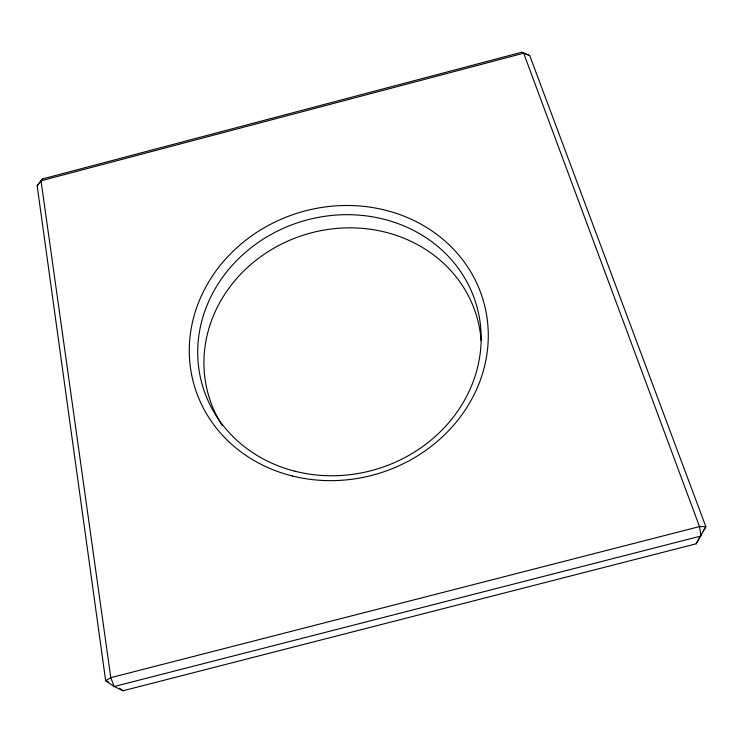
<?xml version="1.0" encoding="UTF-8"?>
<svg xmlns="http://www.w3.org/2000/svg" width="743" height="743" viewBox="0 0 743 743"><rect width="100%" height="100%" fill="white"/><g stroke="black" fill="none" stroke-linecap="round" stroke-linejoin="round"><path stroke-width="1.11" d="M696.191 543.792L705.85 526.685L529.722 55.576L521.688 52.261L42.527 178.933L37.15 185.75L105.655 680.709L114.181 686.532L123.087 690.739L696.191 543.792L699.878 536.697M703.119 531.115L705.85 526.685L699.507 526.583L110.8 677.672L105.655 680.709L108.682 682.158M37.15 185.75L42.527 178.933M529.722 55.576L521.688 52.261M119.372 688.204L123.087 690.739M222.101 425.321A139.768 127.229 -16.7 0 1 302.512 235.429A139.768 127.229 -16.7 0 1 481.139 340.545M523.657 53.199L41.032 180.772L110.8 677.672L114.181 686.532L701.02 536L699.507 526.583L523.657 53.199M295.027 471.238A142.795 129.393 -16.7 0 0 478.195 311.763A142.795 129.393 -16.7 0 0 245.06 252.685A142.795 129.393 -16.7 0 0 295.027 471.238M292.305 475.984A150.634 136.35 -16.7 0 0 485.077 307.379A150.634 136.35 -16.7 0 0 238.958 245.84A150.634 136.35 -16.7 0 0 292.305 475.984"/></g></svg>
